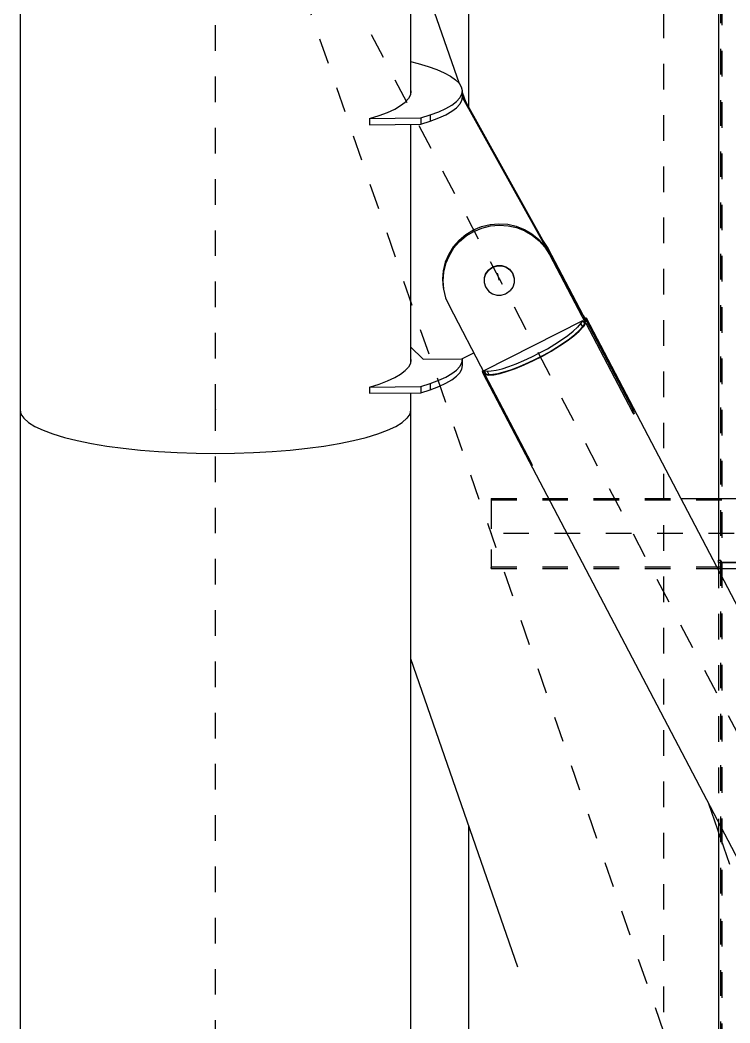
# Model space of a CAD drawing. Header units: millimetres. Extents: x 149919 to 150445, y 136651 to 136866.
# Drawn here: x 150370.051 to 150372.821, y 136671.558 to 136675.471 of the extents above; entities that cross this region are included whole.
import ezdxf

# ---------------------------------------------------------------- set-up
doc = ezdxf.new("R2010")
doc.units = ezdxf.units.MM
doc.header["$LTSCALE"] = 0.25
for name, pattern in [('CENTER', [50.8, 31.75, -6.35, 6.35, -6.35]), ('XKITLINE00', [0]), ('XKITLINE02', [4, 2, -2]), ('XKITLINE03', [6, 3, -1, 1, -1])]:
    doc.linetypes.add(name, pattern=pattern)

# ---------------------------------------------------------------- blocks, each defined once
blk = doc.blocks.new('çatıı')
at = {"color": 116, "linetype": 'XKITLINE02', "true_color": 0x136734}
for p, q in [((23097.15, 3998.62), (23097.15, 2299.1)), ((23097.68, 3997.81), (23097.68, 2298.3)), ((23007.6, 2323.21), (23007.6, 2295.91)), ((23007.6, 2323.21), (23081.56, 2323.21)), ((23007.6, 2322.61), (23007.6, 2320.23)), ((23007.6, 2322.61), (23322.39, 2322.61)), ((23007.6, 2321.31), (23007.6, 2304.21)), ((23096.3, 2323.21), (23122.52, 2323.21)), ((23096.3, 2298.19), (23096.3, 2299.1)), ((23096.3, 2299.1), (23097.15, 2299.1)), ((23096.3, 2299.1), (23096.3, 2298.19)), ((23096.3, 2299.1), (23097.15, 2299.1)), ((23096.3, 2298.19), (23096.3, 2196.76)), ((23097.68, 2298.3), (23097.15, 2299.1)), ((23097.15, 2299.1), (23097.15, 2110.87)), ((23097.68, 2298.3), (23097.15, 2299.1)), ((23097.68, 2298.3), (23114.92, 2298.3)), ((23097.68, 2298.3), (23097.68, 2111.17)), ((23097.68, 2298.3), (23114.92, 2298.3)), ((23007.6, 2296.51), (23322.39, 2296.51)), ((23007.6, 2295.91), (23007.6, 2296.25)), ((23007.6, 2295.91), (23095.87, 2295.91)), ((23096.3, 2295.91), (23122.52, 2295.91))]:
    blk.add_line(p, q, dxfattribs=at)
at = {"color": 8, "linetype": 'XKITLINE00'}
for p, q in [((22823.8, 3985.69), (22823.8, 2357.78)), ((22998.8, 2587.03), (22998.8, 2475.89)), ((22976.2, 2572.71), (22976.2, 2481.23)), ((22976.2, 2539.79), (22995.14, 2485.07)), ((22976.2, 2493.64), (22979.2, 2492.88)), ((22979.2, 2492.88), (22983.03, 2491.73)), ((22983.03, 2491.73), (22986.42, 2490.52)), ((22986.42, 2490.52), (22989.34, 2489.24)), ((22989.34, 2489.24), (22991.77, 2487.92)), ((22991.77, 2487.92), (22993.69, 2486.56)), ((22993.69, 2486.56), (22995.09, 2485.16)), ((22995.09, 2485.16), (22995.96, 2483.74)), ((22976.32, 2482.08), (22976.11, 2480.65)), ((22976.2, 2482.6), (22976.32, 2482.08)), ((22996.08, 2480.88), (22995.34, 2479.46)), ((22995.96, 2483.74), (22996.29, 2482.31)), ((22996.29, 2482.31), (22996.08, 2480.88)), ((22996.29, 2482.31), (22996.29, 2479.88)), ((22996.29, 2481.76), (22997.55, 2478.12)), ((22972.3, 2476.45), (22974.09, 2477.83)), ((22975.37, 2479.23), (22974.09, 2477.83)), ((22976.11, 2480.65), (22975.37, 2479.23)), ((22992.27, 2476.69), (22994.07, 2478.06)), ((22995.34, 2479.46), (22994.07, 2478.06)), ((22995.34, 2477.03), (22994.07, 2475.62)), ((22996.08, 2478.45), (22995.34, 2477.03)), ((22996.29, 2479.88), (22996.08, 2478.45)), ((22996.27, 2479.76), (23029.92, 2419.47)), ((22996.29, 2480.38), (23029.66, 2420.59)), ((22963.9, 2472.6), (22967.18, 2473.83)), ((22967.18, 2473.83), (22969.99, 2475.12)), ((22969.99, 2475.12), (22972.3, 2476.45)), ((22983.88, 2472.84), (22987.16, 2474.07)), ((22987.16, 2474.07), (22989.96, 2475.35)), ((22989.96, 2475.35), (22992.27, 2476.69)), ((22989.96, 2472.92), (22992.27, 2474.25)), ((22992.27, 2474.25), (22994.07, 2475.62)), ((22960.18, 2471.44), (22963.9, 2472.6)), ((22960.18, 2471.44), (22980.15, 2471.67)), ((22960.18, 2471.44), (22960.18, 2469)), ((22960.18, 2469), (22980.15, 2469.23)), ((22976.2, 2469.19), (22976.2, 2376.43)), ((22980.15, 2471.67), (22983.88, 2472.84)), ((22980.15, 2471.67), (22980.15, 2469.23)), ((22980.15, 2469.23), (22983.88, 2470.4)), ((22983.88, 2472.84), (22983.88, 2470.4)), ((22983.88, 2470.4), (22987.16, 2471.63)), ((22987.16, 2471.63), (22989.96, 2472.92)), ((23003.85, 2429.25), (23007.2, 2430.07)), ((23007.2, 2430.07), (23010.64, 2430.37)), ((23010.64, 2430.37), (23014.08, 2430.15)), ((23014.08, 2430.15), (23017.43, 2429.4)), ((22995.1, 2423.92), (22997.73, 2426.14)), ((22997.73, 2426.14), (23000.67, 2427.93)), ((22997.86, 2425.58), (23000.8, 2427.37)), ((23000.67, 2427.93), (23003.85, 2429.25)), ((23000.8, 2427.37), (23003.98, 2428.69)), ((23003.98, 2428.69), (23007.33, 2429.52)), ((23007.33, 2429.52), (23010.77, 2429.82)), ((23010.77, 2429.82), (23014.21, 2429.59)), ((23014.21, 2429.59), (23017.56, 2428.84)), ((23017.43, 2429.4), (23020.61, 2428.15)), ((23017.56, 2428.84), (23020.74, 2427.59)), ((23020.61, 2428.15), (23023.55, 2426.42)), ((23020.74, 2427.59), (23023.68, 2425.86)), ((23023.55, 2426.42), (23026.17, 2424.26)), ((22995.1, 2423.92), (22992.86, 2421.34)), ((22995.23, 2423.37), (22992.99, 2420.78)), ((22995.23, 2423.37), (22997.86, 2425.58)), ((23023.68, 2425.86), (23026.3, 2423.71)), ((23026.17, 2424.26), (23028.41, 2421.73)), ((23026.3, 2423.71), (23028.54, 2421.17)), ((23027.97, 2423.62), (23029.77, 2420.77)), ((22991.06, 2418.45), (22989.74, 2415.33)), ((22992.86, 2421.34), (22991.06, 2418.45)), ((22992.99, 2420.78), (22991.19, 2417.89)), ((23028.41, 2421.73), (23030.21, 2418.88)), ((23028.41, 2421.73), (23028.54, 2421.17)), ((23028.54, 2421.17), (23030.34, 2418.32)), ((23029.66, 2420.59), (23029.9, 2420.22)), ((23029.66, 2420.59), (23031.08, 2417.47)), ((23029.66, 2420.59), (23029.92, 2419.47)), ((23029.77, 2420.77), (23029.9, 2420.22)), ((23029.77, 2420.77), (23043.4, 2394.79)), ((23029.9, 2420.22), (23043.27, 2394.72)), ((23029.92, 2419.47), (23030.15, 2418.98)), ((23030.21, 2418.88), (23030.34, 2418.32)), ((23030.34, 2418.32), (23044.38, 2391.55)), ((22989.74, 2415.33), (22988.93, 2412.04)), ((22989.87, 2414.77), (22989.06, 2411.49)), ((22991.19, 2417.89), (22989.87, 2414.77)), ((23031.08, 2417.47), (23031.22, 2416.95)), ((23031.08, 2417.47), (23031.19, 2417.01)), ((22988.93, 2412.04), (22988.66, 2408.69)), ((22989.06, 2411.49), (22988.79, 2408.13)), ((23005.44, 2410.9), (23004.9, 2409.27)), ((23005.48, 2410.72), (23004.94, 2409.09)), ((23006.47, 2412.29), (23005.44, 2410.9)), ((23006.51, 2412.11), (23005.48, 2410.72)), ((23006.47, 2412.29), (23007.89, 2413.31)), ((23006.51, 2412.11), (23007.93, 2413.13)), ((23007.89, 2413.31), (23008.33, 2413.54)), ((23007.89, 2413.31), (23007.93, 2413.13)), ((23007.93, 2413.13), (23008.37, 2413.36)), ((23008.33, 2413.54), (23010, 2414.08)), ((23008.33, 2413.54), (23008.37, 2413.36)), ((23008.37, 2413.36), (23010.04, 2413.9)), ((23010, 2414.08), (23011.75, 2414.1)), ((23010.04, 2413.9), (23011.79, 2413.92)), ((23011.75, 2414.1), (23013.41, 2413.59)), ((23011.79, 2413.92), (23013.45, 2413.41)), ((23013.41, 2413.59), (23014.82, 2412.6)), ((23013.45, 2413.41), (23014.87, 2412.43)), ((23014.82, 2412.6), (23015.85, 2411.23)), ((23014.87, 2412.43), (23015.89, 2411.06)), ((23015.85, 2411.23), (23015.89, 2411.06)), ((23015.85, 2411.23), (23016.08, 2410.8)), ((23015.89, 2411.06), (23016.12, 2410.62)), ((23016.08, 2410.8), (23016.12, 2410.62)), ((23016.08, 2410.8), (23016.62, 2409.18)), ((23016.12, 2410.62), (23016.66, 2409.01)), ((22988.66, 2408.69), (22988.93, 2405.33)), ((22988.79, 2408.13), (22989.06, 2404.78)), ((23004.9, 2409.27), (23004.9, 2407.56)), ((23004.9, 2407.56), (23004.94, 2407.38)), ((23004.94, 2409.09), (23004.94, 2407.38)), ((23004.94, 2407.38), (23005.48, 2405.76)), ((23016.66, 2407.3), (23016.12, 2405.67)), ((23016.66, 2409.01), (23016.66, 2407.3)), ((22988.93, 2405.33), (22989.06, 2404.78)), ((22989.06, 2404.78), (22989.86, 2401.51)), ((23005.48, 2405.76), (23005.71, 2405.33)), ((23005.71, 2405.33), (23006.73, 2403.96)), ((23006.73, 2403.96), (23008.15, 2402.97)), ((23008.15, 2402.97), (23009.81, 2402.46)), ((23011.56, 2402.48), (23013.23, 2403.03)), ((23013.23, 2403.03), (23013.67, 2403.26)), ((23013.67, 2403.26), (23015.09, 2404.27)), ((23016.12, 2405.67), (23015.09, 2404.27)), ((22989.86, 2401.51), (22991.18, 2398.42)), ((23009.81, 2402.46), (23011.56, 2402.48)), ((22991.18, 2398.42), (23005.21, 2371.65)), ((23042.96, 2394.57), (23043.4, 2394.79)), ((23043.4, 2394.79), (23043.61, 2394.53)), ((23004.86, 2373.09), (23043.38, 2392.66)), ((23042.55, 2391.42), (23041.27, 2390.01)), ((23043.38, 2392.66), (23042.55, 2391.42)), ((23042.55, 2391.42), (23043.23, 2390.13)), ((23044.06, 2391.37), (23043.23, 2390.13)), ((23043.38, 2392.66), (23044.06, 2391.37)), ((23044.5, 2391.56), (23043.51, 2390.12)), ((23043.56, 2393.43), (23043.71, 2393.5)), ((23043.61, 2394.53), (23044.29, 2393.24)), ((23043.61, 2394.53), (23043.72, 2394.23)), ((23043.76, 2393.89), (23043.71, 2393.5)), ((23043.71, 2393.5), (23044.39, 2392.21)), ((23043.72, 2394.23), (23043.76, 2393.89)), ((23043.76, 2393.89), (23044.44, 2392.59)), ((23043.82, 2394.13), (23043.9, 2394.08)), ((23043.86, 2394.06), (23043.9, 2394.08)), ((23043.9, 2394.08), (23044.18, 2393.55)), ((23044.05, 2391.39), (23044.38, 2391.55)), ((23044.06, 2391.37), (23044.51, 2391.6)), ((23044.14, 2393.52), (23044.49, 2393.7)), ((23044.24, 2392.13), (23044.77, 2392.4)), ((23044.24, 2392.13), (23044.39, 2392.21)), ((23044.29, 2393.24), (23044.4, 2392.94)), ((23044.33, 2391.74), (23044.38, 2391.55)), ((23044.33, 2391.74), (23044.43, 2391.56)), ((23044.44, 2392.59), (23044.39, 2392.21)), ((23044.4, 2392.94), (23044.44, 2392.59)), ((23044.49, 2393.7), (23044.64, 2393.6)), ((23044.51, 2391.6), (23044.5, 2391.56)), ((23044.51, 2391.6), (23062.62, 2357.05)), ((23044.64, 2393.6), (23306.7, 1893.86)), ((23044.64, 2393.6), (23044.88, 2392.73)), ((23044.88, 2392.73), (23044.77, 2392.4)), ((23044.77, 2392.4), (23062.89, 2357.86)), ((23037.5, 2386.8), (23039.57, 2388.46)), ((23038.18, 2385.5), (23040.25, 2387.16)), ((23039.57, 2388.46), (23041.27, 2390.01)), ((23039.85, 2386.63), (23041.94, 2388.46)), ((23040.25, 2387.16), (23041.95, 2388.72)), ((23043.51, 2390.12), (23041.94, 2388.46)), ((23043.23, 2390.13), (23041.95, 2388.72)), ((23029.55, 2381.61), (23032.42, 2383.33)), ((23032.42, 2383.33), (23035.1, 2385.08)), ((23033.1, 2382.04), (23035.78, 2383.78)), ((23034.34, 2382.68), (23037.29, 2384.68)), ((23035.1, 2385.08), (23037.5, 2386.8)), ((23035.78, 2383.78), (23038.18, 2385.5)), ((23037.29, 2384.68), (23039.85, 2386.63)), ((22976.2, 2382.28), (22981.14, 2377.5)), ((22996.12, 2377.68), (23000.81, 2380.05)), ((23023.45, 2378.38), (23026.53, 2379.94)), ((23026.53, 2379.94), (23029.55, 2381.61)), ((23027.21, 2378.65), (23030.23, 2380.31)), ((23027.64, 2378.75), (23031.09, 2380.68)), ((23030.23, 2380.31), (23033.1, 2382.04)), ((23031.09, 2380.68), (23034.34, 2382.68)), ((22976.11, 2375.86), (22975.37, 2374.44)), ((22976.32, 2377.29), (22976.11, 2375.86)), ((22976.2, 2377.82), (22976.32, 2377.29)), ((22981.14, 2377.5), (22996.12, 2377.68)), ((22996.09, 2376.09), (22995.34, 2374.67)), ((22996.29, 2377.52), (22996.09, 2376.09)), ((22996.24, 2377.74), (22996.29, 2377.52)), ((22996.29, 2377.52), (22996.29, 2375.09)), ((23014.56, 2374.64), (23017.39, 2375.69)), ((23017.16, 2373.91), (23020.57, 2375.31)), ((23017.39, 2375.69), (23020.38, 2376.95)), ((23018.07, 2374.4), (23021.06, 2375.65)), ((23020.38, 2376.95), (23023.45, 2378.38)), ((23020.57, 2375.31), (23024.1, 2376.94)), ((23021.06, 2375.65), (23024.13, 2377.08)), ((23024.1, 2376.94), (23027.64, 2378.75)), ((23024.13, 2377.08), (23027.21, 2378.65)), ((22969.99, 2370.33), (22972.3, 2371.66)), ((22972.3, 2371.66), (22974.09, 2373.04)), ((22975.37, 2374.44), (22974.09, 2373.04)), ((22989.96, 2370.56), (22992.27, 2371.9)), ((22992.27, 2371.9), (22994.07, 2373.27)), ((22995.34, 2374.67), (22994.07, 2373.27)), ((22995.34, 2372.23), (22994.07, 2370.83)), ((22996.09, 2373.66), (22995.34, 2372.23)), ((22996.29, 2375.09), (22996.09, 2373.66)), ((23003.93, 2374.1), (23003.94, 2374.01)), ((23003.94, 2374.01), (23004.06, 2373.71)), ((23004.06, 2373.71), (23004.73, 2372.41)), ((23004.06, 2373.71), (23004.26, 2373.45)), ((23004.25, 2373.25), (23004.14, 2372.92)), ((23004.14, 2372.92), (23004.38, 2372.05)), ((23004.25, 2373.25), (23004.29, 2373.27)), ((23004.26, 2373.45), (23004.94, 2372.16)), ((23004.38, 2372.05), (23266.44, 1872.31)), ((23004.38, 2372.05), (23004.53, 2371.95)), ((23004.53, 2371.95), (23004.95, 2372.16)), ((23004.53, 2371.95), (23022.65, 2337.41)), ((23004.73, 2372.41), (23004.94, 2372.16)), ((23004.86, 2373.09), (23006.04, 2372.87)), ((23004.86, 2373.09), (23005.54, 2371.79)), ((23005.12, 2371.58), (23005.54, 2371.79)), ((23005.12, 2371.58), (23005.23, 2371.51)), ((23005.12, 2371.58), (23023.23, 2337.03)), ((23005.21, 2371.65), (23005.53, 2371.81)), ((23005.23, 2371.51), (23006.66, 2371.31)), ((23005.26, 2371.67), (23005.27, 2371.65)), ((23005.54, 2371.79), (23006.71, 2371.57)), ((23006.04, 2372.87), (23007.63, 2372.92)), ((23006.04, 2372.87), (23006.71, 2371.57)), ((23006.66, 2371.31), (23008.64, 2371.46)), ((23006.71, 2371.57), (23008.31, 2371.62)), ((23007.63, 2372.92), (23009.62, 2373.23)), ((23008.31, 2371.62), (23010.3, 2371.94)), ((23008.64, 2371.46), (23011.1, 2371.95)), ((23009.62, 2373.23), (23011.94, 2373.81)), ((23010.3, 2371.94), (23012.62, 2372.52)), ((23011.1, 2371.95), (23013.97, 2372.78)), ((23011.94, 2373.81), (23014.56, 2374.64)), ((23012.62, 2372.52), (23015.24, 2373.34)), ((23013.97, 2372.78), (23017.16, 2373.91)), ((23015.24, 2373.34), (23018.07, 2374.4)), ((22960.18, 2366.65), (22963.91, 2367.81)), ((22963.91, 2367.81), (22967.18, 2369.04)), ((22967.18, 2369.04), (22969.99, 2370.33)), ((22980.15, 2366.88), (22983.88, 2368.05)), ((22983.88, 2368.05), (22987.16, 2369.27)), ((22983.88, 2368.05), (22983.88, 2365.61)), ((22987.16, 2369.27), (22989.96, 2370.56)), ((22987.16, 2366.84), (22989.96, 2368.12)), ((22989.96, 2368.12), (22992.27, 2369.46)), ((22992.27, 2369.46), (22994.07, 2370.83)), ((22960.18, 2366.65), (22980.15, 2366.88)), ((22960.18, 2366.65), (22960.18, 2364.21)), ((22960.18, 2364.21), (22980.15, 2364.44)), ((22976.2, 2364.4), (22976.2, 2357.78)), ((22980.15, 2366.88), (22980.15, 2364.44)), ((22980.15, 2364.44), (22983.88, 2365.61)), ((22983.88, 2365.61), (22987.16, 2366.84)), ((22823.8, 2357.78), (22824.16, 2356.11)), ((22823.8, 2357.78), (22823.8, 1592.87)), ((22823.8, 2357.78), (22824.16, 2356.11)), ((22824.16, 2356.11), (22825.26, 2354.46)), ((22824.16, 2356.11), (22825.26, 2354.46)), ((22975.83, 2356.11), (22974.73, 2354.46)), ((22975.83, 2356.11), (22974.73, 2354.46)), ((22976.2, 2357.78), (22975.83, 2356.11)), ((22976.2, 2357.78), (22975.83, 2356.11)), ((22976.2, 2357.78), (22976.2, 1653.65)), ((23062.36, 2357.59), (23062.89, 2357.86)), ((23062.51, 2357.27), (23063.04, 2357.54)), ((23062.62, 2357.05), (23062.79, 2356.77)), ((23062.79, 2356.77), (23062.95, 2356.52)), ((23062.89, 2357.86), (23063.04, 2357.54)), ((23062.95, 2356.52), (23063.09, 2356.35)), ((23063.04, 2357.54), (23063.17, 2357.22)), ((23063.09, 2356.35), (23063.22, 2356.25)), ((23063.17, 2357.22), (23063.28, 2356.92)), ((23063.22, 2356.25), (23063.31, 2356.23)), ((23063.28, 2356.92), (23063.35, 2356.65)), ((23063.37, 2356.29), (23063.31, 2356.23)), ((23063.35, 2356.65), (23063.38, 2356.43)), ((23063.38, 2356.43), (23063.37, 2356.29)), ((22825.26, 2354.46), (22827.08, 2352.84)), ((22825.26, 2354.46), (22827.08, 2352.84)), ((22827.08, 2352.84), (22829.6, 2351.27)), ((22970.39, 2351.27), (22972.91, 2352.84)), ((22972.91, 2352.84), (22974.73, 2354.46)), ((22972.91, 2352.84), (22974.73, 2354.46)), ((22829.6, 2351.27), (22832.79, 2349.76)), ((22832.79, 2349.76), (22836.64, 2348.33)), ((22832.79, 2349.76), (22836.64, 2348.33)), ((22836.64, 2348.33), (22841.09, 2346.99)), ((22836.64, 2348.33), (22841.09, 2346.99)), ((22958.9, 2346.99), (22963.35, 2348.33)), ((22958.9, 2346.99), (22963.35, 2348.33)), ((22963.35, 2348.33), (22967.2, 2349.76)), ((22963.35, 2348.33), (22967.2, 2349.76)), ((22967.2, 2349.76), (22970.39, 2351.27)), ((22841.09, 2346.99), (22846.11, 2345.75)), ((22841.09, 2346.99), (22846.11, 2345.76)), ((22846.11, 2345.76), (22851.65, 2344.64)), ((22846.11, 2345.75), (22851.65, 2344.63)), ((22851.65, 2344.64), (22857.66, 2343.64)), ((22851.65, 2344.63), (22857.66, 2343.63)), ((22942.33, 2343.64), (22948.34, 2344.64)), ((22942.33, 2343.63), (22948.34, 2344.63)), ((22948.34, 2344.64), (22953.88, 2345.76)), ((22948.34, 2344.63), (22953.88, 2345.75)), ((22953.88, 2345.75), (22958.9, 2346.99)), ((22953.88, 2345.76), (22958.9, 2346.99)), ((22857.66, 2343.64), (22864.07, 2342.78)), ((22857.66, 2343.63), (22864.07, 2342.78)), ((22864.07, 2342.78), (22870.83, 2342.06)), ((22864.07, 2342.78), (22870.83, 2342.07)), ((22870.83, 2342.07), (22877.88, 2341.51)), ((22870.83, 2342.06), (22877.88, 2341.5)), ((22877.88, 2341.51), (22885.13, 2341.1)), ((22877.88, 2341.5), (22885.13, 2341.09)), ((22885.13, 2341.1), (22892.53, 2340.86)), ((22885.13, 2341.09), (22892.53, 2340.85)), ((22892.53, 2340.86), (22900, 2340.78)), ((22892.53, 2340.85), (22900, 2340.77)), ((22900, 2340.78), (22907.46, 2340.86)), ((22900, 2340.77), (22907.46, 2340.85)), ((22907.46, 2340.86), (22914.86, 2341.1)), ((22907.46, 2340.85), (22914.86, 2341.09)), ((22914.86, 2341.1), (22922.12, 2341.51)), ((22914.86, 2341.09), (22922.12, 2341.5)), ((22922.12, 2341.51), (22929.16, 2342.07)), ((22922.12, 2341.5), (22929.16, 2342.06)), ((22929.16, 2342.06), (22935.92, 2342.78)), ((22929.16, 2342.07), (22935.92, 2342.78)), ((22935.92, 2342.78), (22942.33, 2343.64)), ((22935.92, 2342.78), (22942.33, 2343.63)), ((23022.65, 2337.41), (23022.95, 2337.57)), ((23022.65, 2337.41), (23022.82, 2337.1)), ((23022.82, 2337.1), (23023.12, 2337.25)), ((23022.82, 2337.1), (23022.99, 2336.8)), ((23022.99, 2336.8), (23023.17, 2336.53)), ((23023.17, 2336.53), (23023.32, 2336.31)), ((23023.23, 2337.03), (23023.38, 2336.74)), ((23023.32, 2336.31), (23023.45, 2336.14)), ((23023.38, 2336.74), (23023.5, 2336.48)), ((23023.45, 2336.14), (23023.55, 2336.06)), ((23023.5, 2336.48), (23023.58, 2336.26)), ((23023.58, 2336.26), (23023.62, 2336.12)), ((23023.62, 2336.12), (23023.61, 2336.05)), ((23023.55, 2336.06), (23023.61, 2336.05)), ((22976.2, 2260.68), (23017.84, 2140.43)), ((23092.42, 2204.15), (23100.61, 2180.51)), ((22998.8, 2195.41), (22998.8, 2034.4))]:
    blk.add_line(p, q, dxfattribs=at)
at = {"color": 8, "linetype": 'CENTER'}
for p, q in [((22900, 2357.78), (22900, 3985.69)), ((23075, 1442.74), (23075, 3096.7)), ((23075, 2114.92), (22900, 2620.27)), ((23430, 1609.57), (22900, 2620.27)), ((23010.76, 2408.37), (23010.19, 2410.82)), ((22900, 1609.57), (22900, 2357.78))]:
    blk.add_line(p, q, dxfattribs=at)
at = {"color": 7, "linetype": 'XKITLINE00'}
for p, q in [((23096.3, 2597.45), (23096.3, 2298.19)), ((23081.56, 2323.21), (23096.3, 2323.21)), ((23096.3, 2298.19), (23116.3, 2298.19)), ((23096.3, 2298.19), (23096.3, 2295.09)), ((23096.3, 2298.19), (23116.3, 2298.19)), ((23095.87, 2295.91), (23096.3, 2295.91)), ((23096.3, 2196.76), (23096.3, 2110.38))]:
    blk.add_line(p, q, dxfattribs=at)
at = {"color": 1, "linetype": 'XKITLINE03'}
blk.add_line((23322.39, 2309.56), (23007.6, 2309.56), dxfattribs=at)
at = {"color": 8, "linetype": 'XKITLINE00'}
for centre in [(23010.19, 2410.82), (23010.76, 2408.37), (22900, 2357.78), (22900, 2357.78)]:
    blk.add_circle(centre, 0.05, dxfattribs=at)
at = {"color": 1, "linetype": 'XKITLINE00'}
blk.add_circle((23007.6, 2309.56), 0.05, dxfattribs=at)

msp = doc.modelspace()

# ---------------------------------------------------------------- block references
at = {"xscale": 0.009999943142843078, "yscale": 0.009999943142843078, "zscale": 0.009999943142843078}
msp.add_blockref('çatıı', (150141.8141, 136650.3731), dxfattribs=at)

doc.saveas('drawing.dxf')
